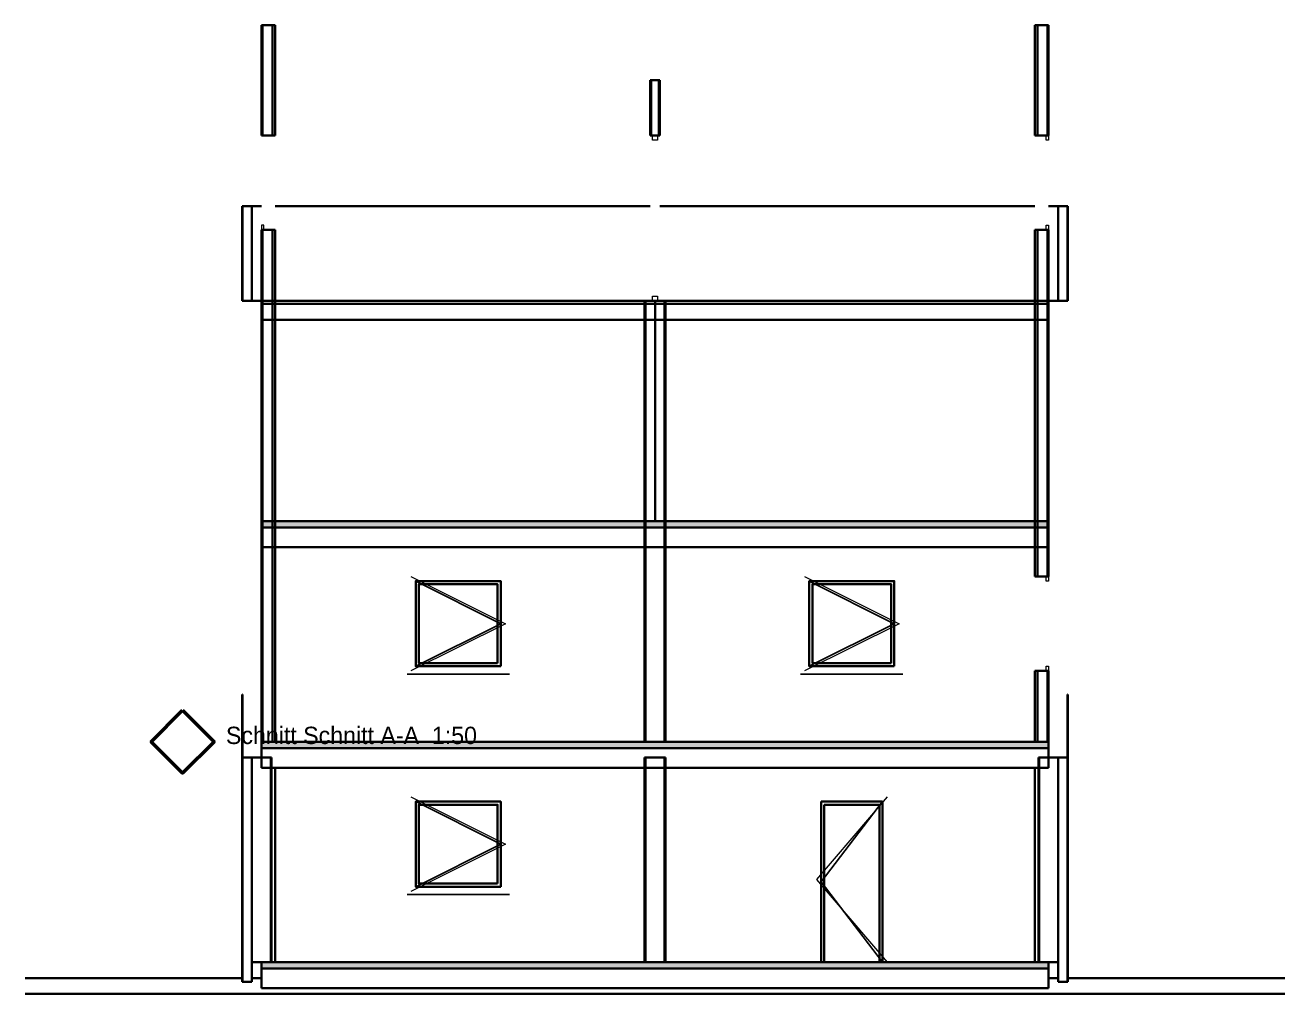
# Model space of a CAD drawing. Extents: x -3 to 49, y -3.2 to 41.2.
# Drawn here: x 16 to 32, y -3.2 to 9.1 of the extents above; entities that cross this region are included whole.
import ezdxf

# ---------------------------------------------------------------- set-up
doc = ezdxf.new("R2010")
doc.units = 0
doc.header["$MEASUREMENT"] = 0
doc.linetypes.add('DASHED', pattern=[19.05, 12.7, 6.35])
for name, color, linetype in [('AEC_OPENING', 7, 'Continuous'), ('AEC_OPENING_SECTION', 7, 'Continuous'), ('AEC_SECTION_CUT', 7, 'Continuous'), ('AEC_SECTION_HATCH', 7, 'Continuous'), ('AEC_WALL_CONTOUR', 7, 'Continuous')]:
    doc.layers.add(name, color=color, linetype=linetype)

msp = doc.modelspace()

# ---------------------------------------------------------------- hatches: boundary and pattern name
at = {"layer": 'AEC_SECTION_HATCH', "lineweight": 18}
h = msp.add_hatch(dxfattribs=at)
h.set_pattern_fill('ANSI31', color=256, style=0)
h.set_pattern_definition([])
h.paths.add_polyline_path([(19, 7.7), (19.015, 7.7), (19.015, 9.1), (19, 9.1)])
h = msp.add_hatch(dxfattribs=at)
h.set_pattern_fill('ANSI31', color=256, style=0)
h.set_pattern_definition([])
h.paths.add_polyline_path([(19, 7.7), (19.14, 7.7), (19.14, 9.1), (19, 9.1)])
at = {"layer": 'AEC_SECTION_HATCH', "lineweight": 18, "true_color": 0xff0000}
h = msp.add_hatch(dxfattribs=at)
h.set_pattern_fill('ANSI31', color=0, scale=0.02, style=0)
h.set_pattern_definition([])
h.paths.add_polyline_path([(19, 7.7), (19.175, 7.7), (19.175, 9.1), (19, 9.1)])
at = {"layer": 'AEC_SECTION_HATCH', "lineweight": 18, "true_color": 0x808080}
h = msp.add_hatch(dxfattribs=at)
h.set_pattern_fill('AR-SAND', color=0, scale=0.0005, style=0)
h.set_pattern_definition([])
h.paths.add_polyline_path([(19, 7.7), (19.015, 7.7), (19.015, 9.1), (19, 9.1)])
at = {"layer": 'AEC_SECTION_HATCH', "lineweight": 18, "true_color": 0xff0000}
h = msp.add_hatch(dxfattribs=at)
h.set_pattern_fill('ANSI31', color=0, scale=0.02, style=0)
h.set_pattern_definition([])
h.paths.add_polyline_path([(28.825, 7.7), (29, 7.7), (29, 9.1), (28.825, 9.1)])
at = {"layer": 'AEC_SECTION_HATCH', "lineweight": 18}
h = msp.add_hatch(dxfattribs=at)
h.set_pattern_fill('ANSI31', color=256, style=0)
h.set_pattern_definition([])
h.paths.add_polyline_path([(28.86, 7.7), (29, 7.7), (29, 9.1), (28.86, 9.1)])
h = msp.add_hatch(dxfattribs=at)
h.set_pattern_fill('ANSI31', color=256, style=0)
h.set_pattern_definition([])
h.paths.add_polyline_path([(28.985, 7.7), (29, 7.7), (29, 9.1), (28.985, 9.1)])
at = {"layer": 'AEC_SECTION_HATCH', "lineweight": 18, "true_color": 0x808080}
h = msp.add_hatch(dxfattribs=at)
h.set_pattern_fill('AR-SAND', color=0, scale=0.0005, style=0)
h.set_pattern_definition([])
h.paths.add_polyline_path([(28.985, 7.7), (29, 7.7), (29, 9.1), (28.985, 9.1)])
at = {"layer": 'AEC_SECTION_HATCH', "lineweight": 18}
h = msp.add_hatch(dxfattribs=at)
h.set_pattern_fill('ANSI31', color=256, style=0)
h.set_pattern_definition([])
h.paths.add_polyline_path([(23.938, 7.7), (23.95, 7.7), (23.95, 8.4), (23.938, 8.4)])
h = msp.add_hatch(dxfattribs=at)
h.set_pattern_fill('ANSI31', color=256, style=0)
h.set_pattern_definition([])
h.paths.add_polyline_path([(23.95, 7.7), (24.05, 7.7), (24.05, 8.4), (23.95, 8.4)])
h = msp.add_hatch(dxfattribs=at)
h.set_pattern_fill('ANSI31', color=256, style=0)
h.set_pattern_definition([])
h.paths.add_polyline_path([(24.05, 7.7), (24.062, 7.7), (24.062, 8.4), (24.05, 8.4)])
h = msp.add_hatch(dxfattribs=at)
h.set_pattern_fill('ANSI31', color=256, style=0)
h.set_pattern_definition([])
h.paths.add_polyline_path([(19, 5.6), (19.015, 5.6), (19.015, 6.5), (19, 6.5)])
h = msp.add_hatch(dxfattribs=at)
h.set_pattern_fill('ANSI31', color=256, style=0)
h.set_pattern_definition([])
h.paths.add_polyline_path([(19, 5.6), (19.14, 5.6), (19.14, 6.5), (19, 6.5)])
at = {"layer": 'AEC_SECTION_HATCH', "lineweight": 18, "true_color": 0xff0000}
h = msp.add_hatch(dxfattribs=at)
h.set_pattern_fill('ANSI31', color=0, scale=0.02, style=0)
h.set_pattern_definition([])
h.paths.add_polyline_path([(19, 5.6), (19.175, 5.6), (19.175, 6.5), (19, 6.5)])
at = {"layer": 'AEC_SECTION_HATCH', "lineweight": 18, "true_color": 0x808080}
h = msp.add_hatch(dxfattribs=at)
h.set_pattern_fill('AR-SAND', color=0, scale=0.0005, style=0)
h.set_pattern_definition([])
h.paths.add_polyline_path([(19, 5.6), (19.015, 5.6), (19.015, 6.5), (19, 6.5)])
at = {"layer": 'AEC_SECTION_HATCH', "lineweight": 18, "true_color": 0xff0000}
h = msp.add_hatch(dxfattribs=at)
h.set_pattern_fill('ANSI31', color=0, scale=0.02, style=0)
h.set_pattern_definition([])
h.paths.add_polyline_path([(28.825, 5.6), (29, 5.6), (29, 6.5), (28.825, 6.5)])
at = {"layer": 'AEC_SECTION_HATCH', "lineweight": 18}
h = msp.add_hatch(dxfattribs=at)
h.set_pattern_fill('ANSI31', color=256, style=0)
h.set_pattern_definition([])
h.paths.add_polyline_path([(28.86, 5.6), (29, 5.6), (29, 6.5), (28.86, 6.5)])
h = msp.add_hatch(dxfattribs=at)
h.set_pattern_fill('ANSI31', color=256, style=0)
h.set_pattern_definition([])
h.paths.add_polyline_path([(28.985, 5.6), (29, 5.6), (29, 6.5), (28.985, 6.5)])
at = {"layer": 'AEC_SECTION_HATCH', "lineweight": 18, "true_color": 0x808080}
h = msp.add_hatch(dxfattribs=at)
h.set_pattern_fill('AR-SAND', color=0, scale=0.0005, style=0)
h.set_pattern_definition([])
h.paths.add_polyline_path([(28.985, 5.6), (29, 5.6), (29, 6.5), (28.985, 6.5)])
at = {"layer": 'AEC_SECTION_HATCH', "lineweight": 18}
h = msp.add_hatch(dxfattribs=at)
h.set_pattern_fill('ANSI31', color=256, style=0)
h.set_pattern_definition([])
h.paths.add_polyline_path([(19, 2.8), (19.015, 2.8), (19.015, 5.6), (19, 5.6)])
h = msp.add_hatch(dxfattribs=at)
h.set_pattern_fill('ANSI31', color=256, style=0)
h.set_pattern_definition([])
h.paths.add_polyline_path([(19, 2.8), (19.14, 2.8), (19.14, 5.6), (19, 5.6)])
at = {"layer": 'AEC_SECTION_HATCH', "lineweight": 18, "true_color": 0xff0000}
h = msp.add_hatch(dxfattribs=at)
h.set_pattern_fill('ANSI31', color=0, scale=0.02, style=0)
h.set_pattern_definition([])
h.paths.add_polyline_path([(19, 2.8), (19.175, 2.8), (19.175, 5.6), (19, 5.6)])
at = {"layer": 'AEC_SECTION_HATCH', "lineweight": 18, "true_color": 0x808080}
h = msp.add_hatch(dxfattribs=at)
h.set_pattern_fill('AR-SAND', color=0, scale=0.0005, style=0)
h.set_pattern_definition([])
h.paths.add_polyline_path([(19, 2.8), (19.015, 2.8), (19.015, 5.6), (19, 5.6)])
at = {"layer": 'AEC_SECTION_HATCH', "lineweight": 18}
h = msp.add_hatch(dxfattribs=at)
h.set_pattern_fill('ANSI31', color=256, style=0)
h.set_pattern_definition([])
h.paths.add_polyline_path([(19, 2.8), (24, 2.8), (24, 5.6), (19, 5.6)])
h = msp.add_hatch(dxfattribs=at)
h.set_pattern_fill('AR-CONC', color=256, style=0)
h.set_pattern_definition([])
h.paths.add_polyline_path([(19, 5.56), (29, 5.56), (29, 5.6), (19, 5.6)])
at = {"layer": 'AEC_SECTION_HATCH', "lineweight": 18, "true_color": 0x808080}
h = msp.add_hatch(dxfattribs=at)
h.set_pattern_fill('DOTS', color=0, scale=0.002, style=0)
h.set_pattern_definition([])
h.paths.add_polyline_path([(23.865, 2.8), (23.88, 2.8), (23.88, 5.6), (23.865, 5.6)])
at = {"layer": 'AEC_SECTION_HATCH', "lineweight": 18, "true_color": 0xff0000}
h = msp.add_hatch(dxfattribs=at)
h.set_pattern_fill('ANSI31', color=0, scale=0.02, style=0)
h.set_pattern_definition([])
h.paths.add_polyline_path([(23.88, 2.8), (24.12, 2.8), (24.12, 5.6), (23.88, 5.6)])
at = {"layer": 'AEC_SECTION_HATCH', "lineweight": 18}
h = msp.add_hatch(dxfattribs=at)
h.set_pattern_fill('ANSI31', color=256, style=0)
h.set_pattern_definition([])
h.paths.add_polyline_path([(24, 2.8), (29, 2.8), (29, 5.6), (24, 5.6)])
at = {"layer": 'AEC_SECTION_HATCH', "lineweight": 18, "true_color": 0x808080}
h = msp.add_hatch(dxfattribs=at)
h.set_pattern_fill('DOTS', color=0, scale=0.002, style=0)
h.set_pattern_definition([])
h.paths.add_polyline_path([(24.12, 2.8), (24.135, 2.8), (24.135, 5.6), (24.12, 5.6)])
at = {"layer": 'AEC_SECTION_HATCH', "lineweight": 18, "true_color": 0xff0000}
h = msp.add_hatch(dxfattribs=at)
h.set_pattern_fill('ANSI31', color=0, scale=0.02, style=0)
h.set_pattern_definition([])
h.paths.add_polyline_path([(28.825, 2.8), (29, 2.8), (29, 5.6), (28.825, 5.6)])
at = {"layer": 'AEC_SECTION_HATCH', "lineweight": 18}
h = msp.add_hatch(dxfattribs=at)
h.set_pattern_fill('ANSI31', color=256, style=0)
h.set_pattern_definition([])
h.paths.add_polyline_path([(28.86, 2.8), (29, 2.8), (29, 5.6), (28.86, 5.6)])
h = msp.add_hatch(dxfattribs=at)
h.set_pattern_fill('ANSI31', color=256, style=0)
h.set_pattern_definition([])
h.paths.add_polyline_path([(28.985, 2.8), (29, 2.8), (29, 5.6), (28.985, 5.6)])
at = {"layer": 'AEC_SECTION_HATCH', "lineweight": 18, "true_color": 0x808080}
h = msp.add_hatch(dxfattribs=at)
h.set_pattern_fill('AR-SAND', color=0, scale=0.0005, style=0)
h.set_pattern_definition([])
h.paths.add_polyline_path([(28.985, 2.8), (29, 2.8), (29, 5.6), (28.985, 5.6)])
at = {"layer": 'AEC_SECTION_HATCH', "lineweight": 18}
h = msp.add_hatch(dxfattribs=at)
h.set_pattern_fill('AR-CONC', color=256, style=0)
h.set_pattern_definition([])
h.paths.add_polyline_path([(19, 5.36), (29, 5.36), (29, 5.56), (19, 5.56)])
h = msp.add_hatch(dxfattribs=at)
h.set_pattern_fill('ANSI31', color=256, style=0)
h.set_pattern_definition([])
h.paths.add_polyline_path([(19, 0), (19.015, 0), (19.015, 2.8), (19, 2.8)])
h = msp.add_hatch(dxfattribs=at)
h.set_pattern_fill('ANSI31', color=256, style=0)
h.set_pattern_definition([])
h.paths.add_polyline_path([(19, 0), (19.14, 0), (19.14, 2.8), (19, 2.8)])
at = {"layer": 'AEC_SECTION_HATCH', "lineweight": 18, "true_color": 0xff0000}
h = msp.add_hatch(dxfattribs=at)
h.set_pattern_fill('ANSI31', color=0, scale=0.02, style=0)
h.set_pattern_definition([])
h.paths.add_polyline_path([(19, 0), (19.175, 0), (19.175, 2.8), (19, 2.8)])
at = {"layer": 'AEC_SECTION_HATCH', "lineweight": 18, "true_color": 0x808080}
h = msp.add_hatch(dxfattribs=at)
h.set_pattern_fill('AR-SAND', color=0, scale=0.0005, style=0)
h.set_pattern_definition([])
h.paths.add_polyline_path([(19, 0), (19.015, 0), (19.015, 2.8), (19, 2.8)])
for points in [[(19, 2.72), (29, 2.72), (29, 2.8), (19, 2.8)], [(18.755, -3.05), (18.76, -3.05), (18.76, 0.6), (18.755, 0.6)], [(29.24, -3.05), (29.245, -3.05), (29.245, 0.6), (29.24, 0.6)], [(19, -0.08), (29, -0.08), (29, 0), (19, 0)], [(19, -2.88), (29, -2.88), (29, -2.8), (19, -2.8)]]:
    msp.add_hatch(color=0, dxfattribs=at).paths.add_polyline_path(points)
at = {"layer": 'AEC_SECTION_HATCH', "lineweight": 18, "true_color": 0xff0000}
h = msp.add_hatch(dxfattribs=at)
h.set_pattern_fill('ANSI34', color=0, scale=0.02, style=0)
h.set_pattern_definition([])
h.paths.add_polyline_path([(19, 2.47), (29, 2.47), (29, 2.72), (19, 2.72)])
at = {"layer": 'AEC_SECTION_HATCH', "lineweight": 18, "true_color": 0x808080}
h = msp.add_hatch(dxfattribs=at)
h.set_pattern_fill('DOTS', color=0, scale=0.002, style=0)
h.set_pattern_definition([])
h.paths.add_polyline_path([(23.865, 0), (23.88, 0), (23.88, 2.8), (23.865, 2.8)])
at = {"layer": 'AEC_SECTION_HATCH', "lineweight": 18, "true_color": 0xff0000}
h = msp.add_hatch(dxfattribs=at)
h.set_pattern_fill('ANSI31', color=0, scale=0.02, style=0)
h.set_pattern_definition([])
h.paths.add_polyline_path([(23.88, 0), (24.12, 0), (24.12, 2.8), (23.88, 2.8)])
at = {"layer": 'AEC_SECTION_HATCH', "lineweight": 18, "true_color": 0x808080}
h = msp.add_hatch(dxfattribs=at)
h.set_pattern_fill('DOTS', color=0, scale=0.002, style=0)
h.set_pattern_definition([])
h.paths.add_polyline_path([(24.12, 0), (24.135, 0), (24.135, 2.8), (24.12, 2.8)])
at = {"layer": 'AEC_SECTION_HATCH', "lineweight": 18, "true_color": 0xff0000}
h = msp.add_hatch(dxfattribs=at)
h.set_pattern_fill('ANSI31', color=0, scale=0.02, style=0)
h.set_pattern_definition([])
h.paths.add_polyline_path([(28.825, 2.1), (29, 2.1), (29, 2.8), (28.825, 2.8)])
at = {"layer": 'AEC_SECTION_HATCH', "lineweight": 18}
h = msp.add_hatch(dxfattribs=at)
h.set_pattern_fill('ANSI31', color=256, style=0)
h.set_pattern_definition([])
h.paths.add_polyline_path([(28.86, 2.1), (29, 2.1), (29, 2.8), (28.86, 2.8)])
h = msp.add_hatch(dxfattribs=at)
h.set_pattern_fill('ANSI31', color=256, style=0)
h.set_pattern_definition([])
h.paths.add_polyline_path([(28.985, 2.1), (29, 2.1), (29, 2.8), (28.985, 2.8)])
at = {"layer": 'AEC_SECTION_HATCH', "lineweight": 18, "true_color": 0x808080}
h = msp.add_hatch(dxfattribs=at)
h.set_pattern_fill('AR-SAND', color=0, scale=0.0005, style=0)
h.set_pattern_definition([])
h.paths.add_polyline_path([(28.985, 2.1), (29, 2.1), (29, 2.8), (28.985, 2.8)])
at = {"layer": 'AEC_SECTION_HATCH', "lineweight": 18, "true_color": 0xff0000}
h = msp.add_hatch(dxfattribs=at)
h.set_pattern_fill('ANSI31', color=0, scale=0.02, style=0)
h.set_pattern_definition([])
h.paths.add_polyline_path([(28.825, 0), (29, 0), (29, 0.9), (28.825, 0.9)])
at = {"layer": 'AEC_SECTION_HATCH', "lineweight": 18}
h = msp.add_hatch(dxfattribs=at)
h.set_pattern_fill('ANSI31', color=256, style=0)
h.set_pattern_definition([])
h.paths.add_polyline_path([(28.86, 0), (29, 0), (29, 0.9), (28.86, 0.9)])
h = msp.add_hatch(dxfattribs=at)
h.set_pattern_fill('ANSI31', color=256, style=0)
h.set_pattern_definition([])
h.paths.add_polyline_path([(28.985, 0), (29, 0), (29, 0.9), (28.985, 0.9)])
at = {"layer": 'AEC_SECTION_HATCH', "lineweight": 18, "true_color": 0x808080}
h = msp.add_hatch(dxfattribs=at)
h.set_pattern_fill('AR-SAND', color=0, scale=0.0005, style=0)
h.set_pattern_definition([])
h.paths.add_polyline_path([(28.985, 0), (29, 0), (29, 0.9), (28.985, 0.9)])
at = {"layer": 'AEC_SECTION_HATCH', "lineweight": 18, "true_color": 0xff0000}
h = msp.add_hatch(dxfattribs=at)
h.set_pattern_fill('ANSI34', color=0, scale=0.02, style=0)
h.set_pattern_definition([])
h.paths.add_polyline_path([(19, -0.33), (29, -0.33), (29, -0.08), (19, -0.08)])
h = msp.add_hatch(dxfattribs=at)
h.set_pattern_fill('HONEY', color=0, scale=0.01, style=0)
h.set_pattern_definition([])
h.paths.add_polyline_path([(18.76, -3.05), (18.88, -3.05), (18.88, -0.2), (18.76, -0.2)])
h = msp.add_hatch(dxfattribs=at)
h.set_pattern_fill('ANSI34', color=0, scale=0.02, style=0)
h.set_pattern_definition([])
h.paths.add_polyline_path([(18.88, -2.8), (19.12, -2.8), (19.12, -0.2), (18.88, -0.2)])
at = {"layer": 'AEC_SECTION_HATCH', "lineweight": 18, "true_color": 0x808080}
h = msp.add_hatch(dxfattribs=at)
h.set_pattern_fill('AR-SAND', color=0, scale=0.0005, style=0)
h.set_pattern_definition([])
h.paths.add_polyline_path([(19.12, -2.8), (19.13, -2.8), (19.13, -0.2), (19.12, -0.2)])
h = msp.add_hatch(dxfattribs=at)
h.set_pattern_fill('DOTS', color=0, scale=0.002, style=0)
h.set_pattern_definition([])
h.paths.add_polyline_path([(23.865, -2.8), (23.88, -2.8), (23.88, -0.2), (23.865, -0.2)])
at = {"layer": 'AEC_SECTION_HATCH', "lineweight": 18, "true_color": 0xff0000}
h = msp.add_hatch(dxfattribs=at)
h.set_pattern_fill('ANSI31', color=0, scale=0.02, style=0)
h.set_pattern_definition([])
h.paths.add_polyline_path([(23.88, -2.8), (24.12, -2.8), (24.12, -0.2), (23.88, -0.2)])
at = {"layer": 'AEC_SECTION_HATCH', "lineweight": 18, "true_color": 0x808080}
h = msp.add_hatch(dxfattribs=at)
h.set_pattern_fill('DOTS', color=0, scale=0.002, style=0)
h.set_pattern_definition([])
h.paths.add_polyline_path([(24.12, -2.8), (24.135, -2.8), (24.135, -0.2), (24.12, -0.2)])
h = msp.add_hatch(dxfattribs=at)
h.set_pattern_fill('AR-SAND', color=0, scale=0.0005, style=0)
h.set_pattern_definition([])
h.paths.add_polyline_path([(28.87, -2.8), (28.88, -2.8), (28.88, -0.2), (28.87, -0.2)])
at = {"layer": 'AEC_SECTION_HATCH', "lineweight": 18, "true_color": 0xff0000}
h = msp.add_hatch(dxfattribs=at)
h.set_pattern_fill('ANSI34', color=0, scale=0.02, style=0)
h.set_pattern_definition([])
h.paths.add_polyline_path([(28.88, -2.8), (29.12, -2.8), (29.12, -0.2), (28.88, -0.2)])
h = msp.add_hatch(dxfattribs=at)
h.set_pattern_fill('HONEY', color=0, scale=0.01, style=0)
h.set_pattern_definition([])
h.paths.add_polyline_path([(29.12, -3.05), (29.24, -3.05), (29.24, -0.2), (29.12, -0.2)])
h = msp.add_hatch(dxfattribs=at)
h.set_pattern_fill('ANSI34', color=0, scale=0.02, style=0)
h.set_pattern_definition([])
h.paths.add_polyline_path([(19, -3.13), (29, -3.13), (29, -2.88), (19, -2.88)])
at = {"layer": 'AEC_SECTION_HATCH', "lineweight": 18}
h = msp.add_hatch(dxfattribs=at)
h.set_pattern_fill('AR-CONC', color=256, style=0)
h.set_pattern_definition([])
h.paths.add_polyline_path([(18.755, -3.13), (16, -3.13), (16, -3), (18.755, -3)])
h = msp.add_hatch(dxfattribs=at)
h.set_pattern_fill('AR-CONC', color=256, style=0)
h.set_pattern_definition([])
h.paths.add_polyline_path([(19, -3.05), (18.88, -3.05), (18.88, -3), (19, -3)])
h = msp.add_hatch(dxfattribs=at)
h.set_pattern_fill('AR-CONC', color=256, style=0)
h.set_pattern_definition([])
h.paths.add_polyline_path([(29.12, -3.036), (29, -3.038), (29, -3), (29.12, -3)])
h = msp.add_hatch(dxfattribs=at)
h.set_pattern_fill('AR-CONC', color=256, style=0)
h.set_pattern_definition([])
h.paths.add_polyline_path([(29, -3.05), (29, -3.038), (29.12, -3.036), (29.12, -3.05)])
h = msp.add_hatch(dxfattribs=at)
h.set_pattern_fill('AR-CONC', color=256, style=0)
h.set_pattern_definition([])
h.paths.add_polyline_path([(29.245, -3.05), (29.245, -3.034), (32, -3), (32, -3.05)])
h = msp.add_hatch(dxfattribs=at)
h.set_pattern_fill('AR-CONC', color=256, style=0)
h.set_pattern_definition([])
h.paths.add_polyline_path([(29.245, -3.034), (29.245, -3), (32, -3)])
h = msp.add_hatch(dxfattribs=at)
h.set_pattern_fill('AR-CONC', color=256, style=0)
h.set_pattern_definition([])
h.paths.add_polyline_path([(18.755, -3.13), (18.755, -3.166), (16, -3.2), (16, -3.13)])
h = msp.add_hatch(dxfattribs=at)
h.set_pattern_fill('AR-CONC', color=256, style=0)
h.set_pattern_definition([])
h.paths.add_polyline_path([(18.755, -3.166), (18.755, -3.2), (16, -3.2)])
h = msp.add_hatch(dxfattribs=at)
h.set_pattern_fill('AR-CONC', color=256, style=0)
h.set_pattern_definition([])
h.paths.add_polyline_path([(18.76, -3.05), (18.76, -3.13), (18.755, -3.13), (18.755, -3.05)])
h = msp.add_hatch(dxfattribs=at)
h.set_pattern_fill('AR-CONC', color=256, style=0)
h.set_pattern_definition([])
h.paths.add_polyline_path([(18.76, -3.13), (18.76, -3.166), (18.755, -3.166), (18.755, -3.13)])
h = msp.add_hatch(dxfattribs=at)
h.set_pattern_fill('AR-CONC', color=256, style=0)
h.set_pattern_definition([])
h.paths.add_polyline_path([(18.755, -3.166), (18.76, -3.166), (18.76, -3.2), (18.755, -3.2)])
h = msp.add_hatch(dxfattribs=at)
h.set_pattern_fill('AR-CONC', color=256, style=0)
h.set_pattern_definition([])
h.paths.add_polyline_path([(18.76, -3.13), (18.76, -3.05), (18.88, -3.05), (18.88, -3.13)])
h = msp.add_hatch(dxfattribs=at)
h.set_pattern_fill('AR-CONC', color=256, style=0)
h.set_pattern_definition([])
h.paths.add_polyline_path([(18.76, -3.13), (18.88, -3.13), (18.88, -3.164), (18.76, -3.166)])
h = msp.add_hatch(dxfattribs=at)
h.set_pattern_fill('AR-CONC', color=256, style=0)
h.set_pattern_definition([])
h.paths.add_polyline_path([(18.76, -3.166), (18.88, -3.164), (18.88, -3.2), (18.76, -3.2)])
h = msp.add_hatch(dxfattribs=at)
h.set_pattern_fill('AR-CONC', color=256, style=0)
h.set_pattern_definition([])
h.paths.add_polyline_path([(18.88, -3.13), (18.88, -3.05), (19, -3.05), (19, -3.13)])
h = msp.add_hatch(dxfattribs=at)
h.set_pattern_fill('AR-CONC', color=256, style=0)
h.set_pattern_definition([])
h.paths.add_polyline_path([(18.88, -3.13), (19, -3.13), (19, -3.163), (18.88, -3.164)])
h = msp.add_hatch(dxfattribs=at)
h.set_pattern_fill('AR-CONC', color=256, style=0)
h.set_pattern_definition([])
h.paths.add_polyline_path([(18.88, -3.164), (19, -3.163), (19, -3.2), (18.88, -3.2)])
h = msp.add_hatch(dxfattribs=at)
h.set_pattern_fill('AR-CONC', color=256, style=0)
h.set_pattern_definition([])
h.paths.add_polyline_path([(19, -3.13), (19.015, -3.13), (19.015, -3.162), (19, -3.163)])
h = msp.add_hatch(dxfattribs=at)
h.set_pattern_fill('AR-CONC', color=256, style=0)
h.set_pattern_definition([])
h.paths.add_polyline_path([(19, -3.163), (19.015, -3.162), (19.015, -3.2), (19, -3.2)])
h = msp.add_hatch(dxfattribs=at)
h.set_pattern_fill('AR-CONC', color=256, style=0)
h.set_pattern_definition([])
h.paths.add_polyline_path([(19.015, -3.13), (19.12, -3.13), (19.12, -3.161), (19.015, -3.162)])
h = msp.add_hatch(dxfattribs=at)
h.set_pattern_fill('AR-CONC', color=256, style=0)
h.set_pattern_definition([])
h.paths.add_polyline_path([(19.015, -3.162), (19.12, -3.161), (19.12, -3.2), (19.015, -3.2)])
h = msp.add_hatch(dxfattribs=at)
h.set_pattern_fill('AR-CONC', color=256, style=0)
h.set_pattern_definition([])
h.paths.add_polyline_path([(19.12, -3.13), (19.13, -3.13), (19.13, -3.161), (19.12, -3.161)])
h = msp.add_hatch(dxfattribs=at)
h.set_pattern_fill('AR-CONC', color=256, style=0)
h.set_pattern_definition([])
h.paths.add_polyline_path([(19.12, -3.161), (19.13, -3.161), (19.13, -3.2), (19.12, -3.2)])
h = msp.add_hatch(dxfattribs=at)
h.set_pattern_fill('AR-CONC', color=256, style=0)
h.set_pattern_definition([])
h.paths.add_polyline_path([(19.13, -3.13), (19.14, -3.13), (19.14, -3.161), (19.13, -3.161)])
h = msp.add_hatch(dxfattribs=at)
h.set_pattern_fill('AR-CONC', color=256, style=0)
h.set_pattern_definition([])
h.paths.add_polyline_path([(19.13, -3.161), (19.14, -3.161), (19.14, -3.2), (19.13, -3.2)])
h = msp.add_hatch(dxfattribs=at)
h.set_pattern_fill('AR-CONC', color=256, style=0)
h.set_pattern_definition([])
h.paths.add_polyline_path([(19.14, -3.13), (19.175, -3.13), (19.175, -3.16), (19.14, -3.161)])
h = msp.add_hatch(dxfattribs=at)
h.set_pattern_fill('AR-CONC', color=256, style=0)
h.set_pattern_definition([])
h.paths.add_polyline_path([(19.14, -3.161), (19.175, -3.16), (19.175, -3.2), (19.14, -3.2)])
h = msp.add_hatch(dxfattribs=at)
h.set_pattern_fill('AR-CONC', color=256, style=0)
h.set_pattern_definition([])
h.paths.add_polyline_path([(19.175, -3.13), (20.9, -3.13), (20.9, -3.139), (19.175, -3.16)])
h = msp.add_hatch(dxfattribs=at)
h.set_pattern_fill('AR-CONC', color=256, style=0)
h.set_pattern_definition([])
h.paths.add_polyline_path([(19.175, -3.16), (20.9, -3.139), (20.9, -3.2), (19.175, -3.2)])
h = msp.add_hatch(dxfattribs=at)
h.set_pattern_fill('AR-CONC', color=256, style=0)
h.set_pattern_definition([])
h.paths.add_polyline_path([(20.9, -3.139), (21.6, -3.13), (22.1, -3.13), (22.1, -3.2), (20.9, -3.2)])
h = msp.add_hatch(dxfattribs=at)
h.set_pattern_fill('AR-CONC', color=256, style=0)
h.set_pattern_definition([])
h.paths.add_polyline_path([(20.9, -3.13), (21.6, -3.13), (20.9, -3.139)])
h = msp.add_hatch(dxfattribs=at)
h.set_pattern_fill('AR-CONC', color=256, style=0)
h.set_pattern_definition([])
h.paths.add_polyline_path([(22.1, -3.13), (23.865, -3.13), (23.865, -3.2), (22.1, -3.2)])
h = msp.add_hatch(dxfattribs=at)
h.set_pattern_fill('AR-CONC', color=256, style=0)
h.set_pattern_definition([])
h.paths.add_polyline_path([(23.865, -3.13), (23.88, -3.13), (23.88, -3.2), (23.865, -3.2)])
h = msp.add_hatch(dxfattribs=at)
h.set_pattern_fill('AR-CONC', color=256, style=0)
h.set_pattern_definition([])
h.paths.add_polyline_path([(23.88, -3.13), (23.938, -3.13), (23.938, -3.2), (23.88, -3.2)])
h = msp.add_hatch(dxfattribs=at)
h.set_pattern_fill('AR-CONC', color=256, style=0)
h.set_pattern_definition([])
h.paths.add_polyline_path([(23.938, -3.13), (23.95, -3.13), (23.95, -3.2), (23.938, -3.2)])
h = msp.add_hatch(dxfattribs=at)
h.set_pattern_fill('AR-CONC', color=256, style=0)
h.set_pattern_definition([])
h.paths.add_polyline_path([(23.95, -3.13), (24, -3.13), (24, -3.2), (23.95, -3.2)])
h = msp.add_hatch(dxfattribs=at)
h.set_pattern_fill('AR-CONC', color=256, style=0)
h.set_pattern_definition([])
h.paths.add_polyline_path([(24, -3.13), (24.05, -3.13), (24.05, -3.2), (24, -3.2)])
h = msp.add_hatch(dxfattribs=at)
h.set_pattern_fill('AR-CONC', color=256, style=0)
h.set_pattern_definition([])
h.paths.add_polyline_path([(24.05, -3.13), (24.062, -3.13), (24.062, -3.2), (24.05, -3.2)])
h = msp.add_hatch(dxfattribs=at)
h.set_pattern_fill('AR-CONC', color=256, style=0)
h.set_pattern_definition([])
h.paths.add_polyline_path([(24.062, -3.13), (24.12, -3.13), (24.12, -3.2), (24.062, -3.2)])
h = msp.add_hatch(dxfattribs=at)
h.set_pattern_fill('AR-CONC', color=256, style=0)
h.set_pattern_definition([])
h.paths.add_polyline_path([(24.12, -3.13), (24.135, -3.13), (24.135, -3.2), (24.12, -3.2)])
h = msp.add_hatch(dxfattribs=at)
h.set_pattern_fill('AR-CONC', color=256, style=0)
h.set_pattern_definition([])
h.paths.add_polyline_path([(24.135, -3.13), (25.9, -3.13), (25.9, -3.2), (24.135, -3.2)])
h = msp.add_hatch(dxfattribs=at)
h.set_pattern_fill('AR-CONC', color=256, style=0)
h.set_pattern_definition([])
h.paths.add_polyline_path([(25.9, -3.13), (26.05, -3.13), (26.05, -3.2), (25.9, -3.2)])
h = msp.add_hatch(dxfattribs=at)
h.set_pattern_fill('AR-CONC', color=256, style=0)
h.set_pattern_definition([])
h.paths.add_polyline_path([(26.05, -3.13), (26.95, -3.13), (26.95, -3.2), (26.05, -3.2)])
h = msp.add_hatch(dxfattribs=at)
h.set_pattern_fill('AR-CONC', color=256, style=0)
h.set_pattern_definition([])
h.paths.add_polyline_path([(26.95, -3.13), (27.1, -3.13), (27.1, -3.2), (26.95, -3.2)])
h = msp.add_hatch(dxfattribs=at)
h.set_pattern_fill('AR-CONC', color=256, style=0)
h.set_pattern_definition([])
h.paths.add_polyline_path([(27.1, -3.13), (28.825, -3.13), (28.825, -3.2), (27.1, -3.2)])
h = msp.add_hatch(dxfattribs=at)
h.set_pattern_fill('AR-CONC', color=256, style=0)
h.set_pattern_definition([])
h.paths.add_polyline_path([(28.825, -3.13), (28.86, -3.13), (28.86, -3.2), (28.825, -3.2)])
h = msp.add_hatch(dxfattribs=at)
h.set_pattern_fill('AR-CONC', color=256, style=0)
h.set_pattern_definition([])
h.paths.add_polyline_path([(28.86, -3.13), (28.87, -3.13), (28.87, -3.2), (28.86, -3.2)])
h = msp.add_hatch(dxfattribs=at)
h.set_pattern_fill('AR-CONC', color=256, style=0)
h.set_pattern_definition([])
h.paths.add_polyline_path([(28.87, -3.13), (28.88, -3.13), (28.88, -3.2), (28.87, -3.2)])
h = msp.add_hatch(dxfattribs=at)
h.set_pattern_fill('AR-CONC', color=256, style=0)
h.set_pattern_definition([])
h.paths.add_polyline_path([(28.88, -3.13), (28.985, -3.13), (28.985, -3.2), (28.88, -3.2)])
h = msp.add_hatch(dxfattribs=at)
h.set_pattern_fill('AR-CONC', color=256, style=0)
h.set_pattern_definition([])
h.paths.add_polyline_path([(28.985, -3.13), (29, -3.13), (29, -3.2), (28.985, -3.2)])
h = msp.add_hatch(dxfattribs=at)
h.set_pattern_fill('AR-CONC', color=256, style=0)
h.set_pattern_definition([])
h.paths.add_polyline_path([(29, -3.13), (29, -3.05), (29.12, -3.05), (29.12, -3.13)])
h = msp.add_hatch(dxfattribs=at)
h.set_pattern_fill('AR-CONC', color=256, style=0)
h.set_pattern_definition([])
h.paths.add_polyline_path([(29, -3.13), (29.12, -3.13), (29.12, -3.2), (29, -3.2)])
h = msp.add_hatch(dxfattribs=at)
h.set_pattern_fill('AR-CONC', color=256, style=0)
h.set_pattern_definition([])
h.paths.add_polyline_path([(29.12, -3.13), (29.12, -3.05), (29.24, -3.05), (29.24, -3.13)])
h = msp.add_hatch(dxfattribs=at)
h.set_pattern_fill('AR-CONC', color=256, style=0)
h.set_pattern_definition([])
h.paths.add_polyline_path([(29.12, -3.13), (29.24, -3.13), (29.24, -3.2), (29.12, -3.2)])
h = msp.add_hatch(dxfattribs=at)
h.set_pattern_fill('AR-CONC', color=256, style=0)
h.set_pattern_definition([])
h.paths.add_polyline_path([(29.24, -3.13), (29.24, -3.05), (29.245, -3.05), (29.245, -3.13)])
h = msp.add_hatch(dxfattribs=at)
h.set_pattern_fill('AR-CONC', color=256, style=0)
h.set_pattern_definition([])
h.paths.add_polyline_path([(29.24, -3.13), (29.245, -3.13), (29.245, -3.2), (29.24, -3.2)])
h = msp.add_hatch(dxfattribs=at)
h.set_pattern_fill('AR-CONC', color=256, style=0)
h.set_pattern_definition([])
h.paths.add_polyline_path([(29.245, -3.13), (29.245, -3.05), (32, -3.05), (32, -3.13)])
h = msp.add_hatch(dxfattribs=at)
h.set_pattern_fill('AR-CONC', color=256, style=0)
h.set_pattern_definition([])
h.paths.add_polyline_path([(29.245, -3.13), (32, -3.13), (32, -3.2), (29.245, -3.2)])

# ---------------------------------------------------------------- linework, layer by layer
at = {"color": 4, "lineweight": 50}
msp.add_lwpolyline([(18, 0.4), (18.4, 0), (18, -0.4), (17.6, 0)], close=True, dxfattribs=at)
at = {"layer": 'AEC_OPENING', "lineweight": 25}
for p, q in [((20.85, 0.86), (22.15, 0.86)), ((25.85, 0.86), (27.15, 0.86)), ((20.85, -1.94), (22.15, -1.94))]:
    msp.add_line(p, q, dxfattribs=at)
at = {"layer": 'AEC_OPENING', "lineweight": 35}
for p, q in [((26.89, -0.76), (26.11, -0.76)), ((26.11, -0.76), (26.11, -2.8)), ((26.85, -0.8), (26.15, -0.8)), ((26.15, -0.8), (26.15, -2.8)), ((26.85, -2.8), (26.85, -0.8)), ((26.89, -2.8), (26.89, -0.76))]:
    msp.add_line(p, q, dxfattribs=at)
at = {"layer": 'AEC_OPENING', "lineweight": 18}
for points in [[(20.9, 2.1), (22.1, 1.5), (20.9, 0.9)], [(25.9, 2.1), (27.1, 1.5), (25.9, 0.9)], [(20.9, -0.7), (22.1, -1.3), (20.9, -1.9)]]:
    msp.add_lwpolyline(points, dxfattribs=at)
at = {"layer": 'AEC_OPENING', "lineweight": 35}
for points in [[(22.04, 0.96), (20.96, 0.96), (20.96, 2.04), (22.04, 2.04)], [(22, 1), (21, 1), (21, 2), (22, 2)], [(27.04, 0.96), (25.96, 0.96), (25.96, 2.04), (27.04, 2.04)], [(27, 1), (26, 1), (26, 2), (27, 2)], [(22.04, -1.84), (20.96, -1.84), (20.96, -0.76), (22.04, -0.76)], [(22, -1.8), (21, -1.8), (21, -0.8), (22, -0.8)]]:
    msp.add_lwpolyline(points, close=True, dxfattribs=at)
at = {"layer": 'AEC_OPENING', "lineweight": 25}
for points in [[(20.96, 0.96), (22.04, 1.5), (20.96, 2.04)], [(25.96, 0.96), (27.04, 1.5), (25.96, 2.04)], [(20.96, -1.84), (22.04, -1.3), (20.96, -0.76)], [(26.89, -2.8), (26.11, -1.78), (26.89, -0.76)]]:
    msp.add_lwpolyline(points, dxfattribs=at)
at = {"layer": 'AEC_OPENING', "linetype": 'DASHED', "lineweight": 18, "ltscale": 0.1}
msp.add_lwpolyline([(26.95, -0.7), (26.05, -1.75), (26.95, -2.8)], dxfattribs=at)
at = {"layer": 'AEC_OPENING_SECTION', "lineweight": 18}
for points in [[(23.97, 7.64), (23.97, 7.7), (24.03, 7.7), (24.03, 7.64)], [(29, 7.64), (28.97, 7.64), (28.97, 7.7), (29, 7.7)], [(19, 6.5), (19.03, 6.5), (19.03, 6.56), (19, 6.56)], [(29, 6.5), (28.97, 6.5), (28.97, 6.56), (29, 6.56)], [(23.97, 5.6), (23.97, 5.66), (24.03, 5.66), (24.03, 5.6)], [(29, 2.04), (28.97, 2.04), (28.97, 2.1), (29, 2.1)], [(29, 0.9), (28.97, 0.9), (28.97, 0.96), (29, 0.96)]]:
    msp.add_lwpolyline(points, close=True, dxfattribs=at)
at = {"layer": 'AEC_SECTION_CUT', "lineweight": 35}
for p, q in [((19, 9.1), (19.015, 9.1)), ((19, 7.7), (19, 9.1)), ((19, 9.1), (19.14, 9.1)), ((19.015, 7.7), (19.015, 9.1)), ((19.14, 7.7), (19.14, 9.1)), ((28.86, 9.1), (29, 9.1)), ((28.86, 7.7), (28.86, 9.1)), ((28.985, 9.1), (29, 9.1)), ((28.985, 7.7), (28.985, 9.1)), ((29, 7.7), (29, 9.1)), ((23.938, 8.4), (23.95, 8.4)), ((23.938, 7.7), (23.938, 8.4)), ((23.95, 8.4), (24.05, 8.4)), ((23.95, 7.7), (23.95, 8.4)), ((24.05, 8.4), (24.062, 8.4)), ((24.05, 7.7), (24.05, 8.4)), ((24.062, 7.7), (24.062, 8.4)), ((19, 7.7), (19.015, 7.7)), ((19, 7.7), (19.14, 7.7)), ((23.938, 7.7), (23.95, 7.7)), ((23.95, 7.7), (24.05, 7.7)), ((24.05, 7.7), (24.062, 7.7)), ((28.86, 7.7), (29, 7.7)), ((28.985, 7.7), (29, 7.7)), ((19, 6.5), (19.015, 6.5)), ((19, 5.6), (19, 6.5)), ((19, 6.5), (19.14, 6.5)), ((19.015, 5.6), (19.015, 6.5)), ((19.14, 5.6), (19.14, 6.5)), ((28.86, 6.5), (29, 6.5)), ((28.86, 5.6), (28.86, 6.5)), ((28.985, 6.5), (29, 6.5)), ((28.985, 5.6), (28.985, 6.5)), ((29, 5.6), (29, 6.5)), ((19, 5.6), (19.015, 5.6)), ((19, 2.8), (19, 5.6)), ((19, 5.6), (19.14, 5.6)), ((19, 5.6), (24, 5.6)), ((19, 5.6), (29, 5.6)), ((19, 5.56), (19, 5.6)), ((19.015, 2.8), (19.015, 5.6)), ((19.14, 2.8), (19.14, 5.6)), ((24, 2.8), (24, 5.6)), ((24, 5.6), (29, 5.6)), ((28.86, 5.6), (29, 5.6)), ((28.86, 2.8), (28.86, 5.6)), ((28.985, 5.6), (29, 5.6)), ((28.985, 2.8), (28.985, 5.6)), ((29, 2.8), (29, 5.6)), ((29, 5.56), (29, 5.6)), ((19, 5.56), (29, 5.56)), ((19, 5.36), (19, 5.56)), ((29, 5.36), (29, 5.56)), ((19, 5.36), (29, 5.36)), ((19, 2.8), (19.015, 2.8)), ((19, 0), (19, 2.8)), ((19, 2.8), (19.14, 2.8)), ((19, 2.8), (24, 2.8)), ((19.015, 0), (19.015, 2.8)), ((19.14, 0), (19.14, 2.8)), ((24, 2.8), (29, 2.8)), ((28.86, 2.8), (29, 2.8)), ((28.86, 2.1), (28.86, 2.8)), ((28.985, 2.8), (29, 2.8)), ((28.985, 2.1), (28.985, 2.8)), ((29, 2.1), (29, 2.8)), ((28.86, 2.1), (29, 2.1)), ((28.985, 2.1), (29, 2.1)), ((28.86, 0.9), (29, 0.9)), ((28.86, 0), (28.86, 0.9)), ((28.985, 0.9), (29, 0.9)), ((28.985, 0), (28.985, 0.9)), ((29, 0), (29, 0.9)), ((19, 0), (19.015, 0)), ((19, 0), (19.14, 0)), ((28.86, 0), (29, 0)), ((28.985, 0), (29, 0)), ((18.755, -3), (16, -3)), ((19, -3), (18.88, -3)), ((29.12, -3), (29, -3)), ((32, -3), (29.245, -3)), ((32, -3.2), (16, -3.2))]:
    msp.add_line(p, q, dxfattribs=at)
at = {"layer": 'AEC_SECTION_CUT', "color": 0, "lineweight": 35, "true_color": 0xffff00}
for p, q in [((19, 9.1), (19.175, 9.1)), ((19.175, 7.7), (19.175, 9.1)), ((28.825, 9.1), (29, 9.1)), ((28.825, 7.7), (28.825, 9.1)), ((19, 7.7), (19.175, 7.7)), ((28.825, 7.7), (29, 7.7)), ((19, 6.5), (19.175, 6.5)), ((19.175, 5.6), (19.175, 6.5)), ((28.825, 6.5), (29, 6.5)), ((28.825, 5.6), (28.825, 6.5)), ((19, 5.6), (19.175, 5.6)), ((19.175, 2.8), (19.175, 5.6)), ((23.88, 5.6), (24.12, 5.6)), ((23.88, 2.8), (23.88, 5.6)), ((28.825, 5.6), (29, 5.6)), ((28.825, 2.8), (28.825, 5.6)), ((19, 2.8), (19.175, 2.8)), ((19.175, 0), (19.175, 2.8)), ((23.88, 2.8), (24.12, 2.8)), ((23.88, 0), (23.88, 2.8)), ((28.825, 2.8), (29, 2.8)), ((28.825, 2.1), (28.825, 2.8)), ((28.825, 2.1), (29, 2.1)), ((28.825, 0.9), (29, 0.9)), ((28.825, 0), (28.825, 0.9)), ((19, 0), (19.175, 0)), ((23.88, 0), (24.12, 0)), ((28.825, 0), (29, 0)), ((23.88, -0.2), (24.12, -0.2)), ((23.88, -2.8), (23.88, -0.2)), ((23.88, -2.8), (24.12, -2.8))]:
    msp.add_line(p, q, dxfattribs=at)
at = {"layer": 'AEC_SECTION_CUT', "color": 0, "lineweight": 35, "true_color": 0xffffff}
for p, q in [((23.865, 5.6), (23.88, 5.6)), ((23.865, 2.8), (23.865, 5.6)), ((24.12, 5.6), (24.135, 5.6)), ((24.12, 2.8), (24.12, 5.6)), ((24.135, 2.8), (24.135, 5.6)), ((23.865, 2.8), (23.88, 2.8)), ((23.865, 0), (23.865, 2.8)), ((24.12, 2.8), (24.135, 2.8)), ((24.12, 0), (24.12, 2.8)), ((24.135, 0), (24.135, 2.8)), ((23.865, 0), (23.88, 0)), ((24.12, 0), (24.135, 0)), ((18.76, -0.2), (18.88, -0.2)), ((18.76, -3.05), (18.76, -0.2)), ((18.88, -3.05), (18.88, -0.2)), ((19.12, -0.2), (19.13, -0.2)), ((19.13, -2.8), (19.13, -0.2)), ((23.865, -0.2), (23.88, -0.2)), ((23.865, -2.8), (23.865, -0.2)), ((24.12, -0.2), (24.135, -0.2)), ((24.12, -2.8), (24.12, -0.2)), ((24.135, -2.8), (24.135, -0.2)), ((28.87, -0.2), (28.88, -0.2)), ((28.87, -2.8), (28.87, -0.2)), ((29.12, -0.2), (29.24, -0.2)), ((29.12, -3.05), (29.12, -0.2)), ((29.24, -3.05), (29.24, -0.2)), ((19.12, -2.8), (19.13, -2.8)), ((23.865, -2.8), (23.88, -2.8)), ((24.12, -2.8), (24.135, -2.8)), ((28.87, -2.8), (28.88, -2.8)), ((18.76, -3.05), (18.88, -3.05)), ((29.12, -3.05), (29.24, -3.05))]:
    msp.add_line(p, q, dxfattribs=at)
at = {"layer": 'AEC_SECTION_CUT', "color": 0, "lineweight": 35, "true_color": 0x808080}
for p, q in [((19, 2.8), (29, 2.8)), ((19, 2.72), (19, 2.8)), ((19, 2.72), (29, 2.72)), ((29, 2.72), (29, 2.8)), ((18.755, 0.6), (18.76, 0.6)), ((18.755, -3.05), (18.755, 0.6)), ((18.76, -3.05), (18.76, 0.6)), ((29.24, 0.6), (29.245, 0.6)), ((29.24, -3.05), (29.24, 0.6)), ((29.245, -3.05), (29.245, 0.6)), ((19, 0), (29, 0)), ((19, -0.08), (19, 0)), ((29, -0.08), (29, 0)), ((19, -0.08), (29, -0.08)), ((19, -2.8), (29, -2.8)), ((19, -2.88), (19, -2.8)), ((19, -2.88), (29, -2.88)), ((29, -2.88), (29, -2.8)), ((18.755, -3.05), (18.76, -3.05)), ((29.24, -3.05), (29.245, -3.05))]:
    msp.add_line(p, q, dxfattribs=at)
at = {"layer": 'AEC_SECTION_CUT', "color": 0, "lineweight": 35, "true_color": 0x00ff00}
for p, q in [((19, 2.47), (19, 2.72)), ((29, 2.47), (29, 2.72)), ((19, 2.47), (29, 2.47)), ((19, -0.33), (19, -0.08)), ((29, -0.33), (29, -0.08)), ((18.88, -0.2), (19.12, -0.2)), ((18.88, -2.8), (18.88, -0.2)), ((19.12, -2.8), (19.12, -0.2)), ((28.88, -0.2), (29.12, -0.2)), ((28.88, -2.8), (28.88, -0.2)), ((29.12, -2.8), (29.12, -0.2)), ((19, -0.33), (29, -0.33)), ((18.88, -2.8), (19.12, -2.8)), ((19, -3.13), (19, -2.88)), ((28.88, -2.8), (29.12, -2.8)), ((29, -3.13), (29, -2.88)), ((19, -3.13), (29, -3.13))]:
    msp.add_line(p, q, dxfattribs=at)
at = {"layer": 'AEC_WALL_CONTOUR', "lineweight": 35}
for p, q in [((18.76, 6.8), (18.755, 6.8)), ((18.755, 6.8), (18.755, 5.6)), ((18.76, 6.8), (18.76, 5.6)), ((18.88, 6.8), (18.76, 6.8)), ((18.88, 6.8), (18.88, 5.6)), ((19, 6.8), (18.88, 6.8)), ((23.938, 6.8), (19.175, 6.8)), ((28.825, 6.8), (24.062, 6.8)), ((29.12, 6.8), (29, 6.8)), ((29.12, 5.6), (29.12, 6.8)), ((29.24, 6.8), (29.12, 6.8)), ((29.24, 5.6), (29.24, 6.8)), ((29.245, 6.8), (29.24, 6.8)), ((29.245, 5.6), (29.245, 6.8)), ((18.755, 5.6), (18.76, 5.6)), ((18.76, 5.6), (18.88, 5.6)), ((18.88, 5.6), (19, 5.6)), ((29, 5.6), (29.12, 5.6)), ((29.12, 5.6), (29.24, 5.6)), ((29.24, 5.6), (29.245, 5.6)), ((19.175, -0.33), (19.175, -2.8)), ((28.825, -2.8), (28.825, -0.33))]:
    msp.add_line(p, q, dxfattribs=at)

# ---------------------------------------------------------------- texts
at = {"color": 4, "insert": (18.55, 0.08), "char_height": 0.22, "width": 10, "attachment_point": 4}
msp.add_mtext('Schnitt Schnitt A-A  1:50', dxfattribs=at)

doc.saveas('drawing.dxf')
